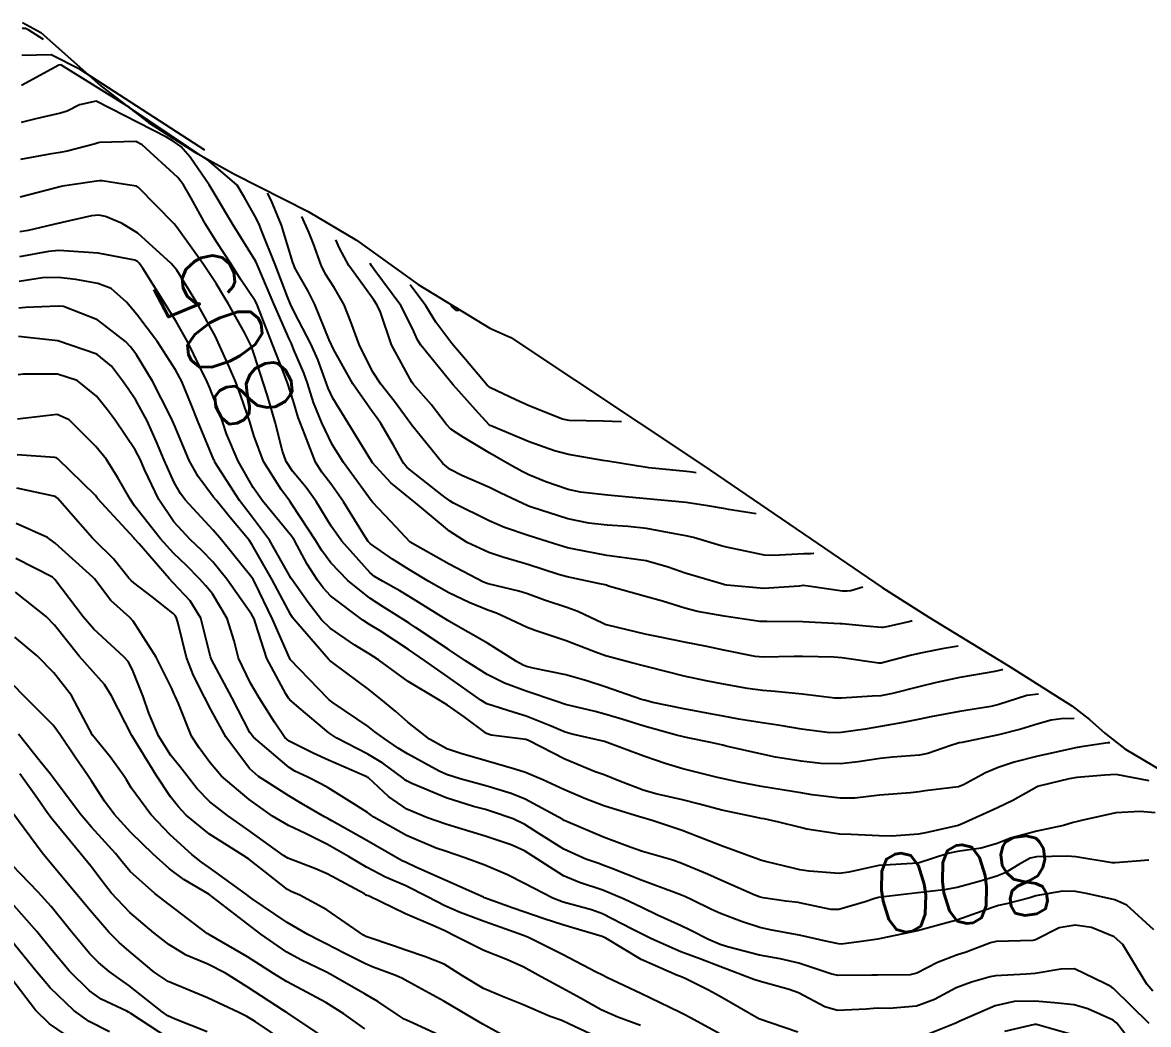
# Model space of a CAD drawing. Header units: metres. Extents: x 307586 to 320046, y 7427249 to 7434250.
# Drawn here: x 318704.2 to 318761.4, y 7430256.9 to 7430307.7 of the extents above; entities that cross this region are included whole.
import ezdxf
from ezdxf.enums import TextEntityAlignment as Align

# ---------------------------------------------------------------- set-up
doc = ezdxf.new("R2010")
doc.units = ezdxf.units.M
doc.header["$MEASUREMENT"] = 0
for name, color, linetype in [('Area', 45, 'Continuous'), ('Cotas', 45, 'Continuous'), ('Curvas de Nivel 1m', 11, 'Continuous'), ('Curvas de Nivel 5m', 15, 'Continuous')]:
    doc.layers.add(name, color=color, linetype=linetype)
doc.styles.add('Style-STANDARD', font='STANDARD.shx')

msp = doc.modelspace()

# ---------------------------------------------------------------- linework, layer by layer
at = {"layer": 'Area'}
msp.add_polyline3d([(318704.206, 7430307.742, 835.392), (318705.149, 7430307.236, 833.985), (318708.169, 7430304.538, 811.616), (318708.278, 7430304.459, 811.735), (318710.606, 7430302.661, 813.994), (318712.964, 7430301.159, 805.042), (318714.98, 7430300.039, 825.741), (318718.723, 7430298.144, 821.682), (318721.167, 7430296.682, 809.254), (318724.312, 7430294.444, 810.764), (318727.947, 7430292.213, 811.951), (318729.02, 7430291.751, 813.692), (318738.766, 7430285.266, 828.414), (318747.863, 7430279.049, 825.223), (318750.244, 7430277.548, 833.473), (318754.37, 7430275.029, 818.734), (318757.497, 7430273.049, 810.305), (318758.394, 7430272.344, 802.576), (318759.169, 7430271.658, 810.875), (318760.197, 7430270.859, 813.654), (318766.673, 7430267.017, 819.653)], dxfattribs=at)
at = {"layer": 'Curvas de Nivel 1m', "flags": 128}
for points, elevation in [([(318713.473, 7430301.26), (318707.135, 7430305.352), (318705.662, 7430306.107), (318704.18, 7430306.068)], 809), ([(318749.393, 7430277.36), (318749.295, 7430277.332), (318748.176, 7430277.075), (318747.9, 7430277.022), (318747.842, 7430277.016), (318747.031, 7430277.088), (318745.844, 7430277.204), (318745.733, 7430277.212), (318743.845, 7430277.307), (318742.02, 7430277.322), (318741.845, 7430277.321), (318741.663, 7430277.334), (318739.847, 7430277.59), (318738.498, 7430277.839), (318737.851, 7430278.007), (318736.71, 7430278.355), (318735.857, 7430278.599), (318733.973, 7430279.128), (318733.862, 7430279.165), (318733.804, 7430279.182), (318733.53, 7430279.245), (318731.868, 7430279.592), (318731.431, 7430279.713), (318729.877, 7430280.22), (318728.599, 7430280.592), (318727.886, 7430280.829), (318726.79, 7430281.331), (318725.899, 7430281.911), (318724.169, 7430283.357), (318723.915, 7430283.561), (318722.91, 7430284.363), (318721.987, 7430285.389), (318721.934, 7430285.473), (318720.753, 7430287.402), (318719.976, 7430288.674), (318719.741, 7430289.174), (318719.656, 7430289.415), (318719.205, 7430290.632), (318718.85, 7430291.427), (318718.027, 7430293.019), (318717.823, 7430293.442), (318717.674, 7430293.806), (318717.038, 7430295.45), (318716.355, 7430297.181), (318716.242, 7430297.458), (318716.086, 7430297.801), (318715.487, 7430298.859), (318715.109, 7430299.475), (318713.669, 7430300.714), (318709.644, 7430303.419), (318706.155, 7430305.599), (318706.065, 7430305.582), (318704.162, 7430304.542)], 808), ([(318751.733, 7430276.07), (318750.921, 7430275.944), (318749.823, 7430275.719), (318749.284, 7430275.595), (318747.815, 7430275.211), (318747.691, 7430275.205), (318745.819, 7430275.478), (318745.412, 7430275.511), (318743.819, 7430275.557), (318743.393, 7430275.552), (318741.818, 7430275.514), (318741.424, 7430275.548), (318739.823, 7430275.874), (318738.96, 7430276.049), (318737.829, 7430276.271), (318736.504, 7430276.542), (318735.835, 7430276.691), (318733.945, 7430277.136), (318733.842, 7430277.163), (318733.665, 7430277.243), (318732.415, 7430277.828), (318731.851, 7430278.032), (318730.729, 7430278.406), (318729.857, 7430278.728), (318729.425, 7430278.863), (318727.862, 7430279.238), (318727.627, 7430279.322), (318725.876, 7430280.244), (318723.893, 7430281.36), (318722.926, 7430282.402), (318721.993, 7430283.389), (318721.952, 7430283.428), (318721.914, 7430283.471), (318720.511, 7430285.404), (318719.947, 7430286.317), (318719.408, 7430287.418), (318718.999, 7430288.451), (318718.688, 7430289.429), (318718.503, 7430289.947), (318718, 7430291.127), (318717.869, 7430291.441), (318717.761, 7430291.688), (318716.983, 7430293.45), (318716.173, 7430295.337), (318716.125, 7430295.459), (318716.055, 7430295.602), (318714.898, 7430297.478), (318714.591, 7430297.985), (318714.096, 7430298.831), (318713.685, 7430299.494), (318712.72, 7430300.901), (318712.256, 7430301.442), (318711.861, 7430301.711), (318711.534, 7430301.913), (318707.962, 7430303.755), (318707.115, 7430303.57), (318706.476, 7430303.248), (318706.146, 7430303.136), (318704.884, 7430302.856), (318704.139, 7430302.666)], 807), ([(318753.993, 7430274.88), (318753.94, 7430274.87), (318753.811, 7430274.836), (318753.597, 7430274.789), (318751.807, 7430274.477), (318750.623, 7430274.224), (318749.803, 7430274.028), (318748.389, 7430273.662), (318747.798, 7430273.558), (318747.353, 7430273.529), (318745.796, 7430273.428), (318745.465, 7430273.435), (318743.798, 7430273.644), (318742.436, 7430273.777), (318741.8, 7430273.827), (318741.029, 7430273.929), (318739.803, 7430274.15), (318738.929, 7430274.308), (318737.806, 7430274.551), (318736.025, 7430275.004), (318735.811, 7430275.064), (318735.151, 7430275.227), (318733.818, 7430275.584), (318733.305, 7430275.763), (318731.829, 7430276.343), (318730.246, 7430276.876), (318729.839, 7430277.024), (318729.264, 7430277.299), (318728.281, 7430277.747), (318727.849, 7430277.908), (318726.896, 7430278.286), (318725.857, 7430278.779), (318724.853, 7430279.35), (318723.872, 7430279.954), (318723.004, 7430280.497), (318721.882, 7430281.265), (318721.761, 7430281.391), (318721.526, 7430281.756), (318720.507, 7430283.404), (318719.921, 7430284.25), (318719.416, 7430284.906), (318719.095, 7430285.423), (318718.559, 7430286.826), (318718.313, 7430287.435), (318718.219, 7430287.69), (318717.974, 7430288.503), (318717.677, 7430289.443), (318717.492, 7430289.94), (318716.886, 7430291.451), (318716.169, 7430293.32), (318716.11, 7430293.459), (318716.034, 7430293.606), (318715.288, 7430294.715), (318714.804, 7430295.479), (318714.07, 7430296.611), (318713.509, 7430297.496), (318712.782, 7430298.817), (318712.393, 7430299.507), (318712.107, 7430299.878), (318710.297, 7430301.528), (318709.963, 7430301.694), (318708.124, 7430301.643), (318708.055, 7430301.629), (318707.848, 7430301.563), (318706.48, 7430301.216), (318706.119, 7430301.142), (318705.584, 7430301.054), (318704.115, 7430300.782)], 806), ([(318746.893, 7430279.07), (318746.28, 7430278.885), (318746.099, 7430278.859), (318745.861, 7430278.871), (318744.103, 7430279.118), (318743.863, 7430279.15), (318743.835, 7430279.148), (318743.654, 7430279.123), (318741.861, 7430279.007), (318739.982, 7430279.169), (318739.863, 7430279.191), (318739.836, 7430279.198), (318737.872, 7430279.776), (318737.004, 7430280.081), (318735.881, 7430280.409), (318734.525, 7430280.592), (318733.885, 7430280.684), (318732.143, 7430281.013), (318731.89, 7430281.073), (318731.221, 7430281.277), (318729.897, 7430281.694), (318728.69, 7430282.097), (318727.904, 7430282.435), (318726.108, 7430283.338), (318725.914, 7430283.456), (318725.523, 7430283.737), (318723.929, 7430284.988), (318723.729, 7430285.161), (318723.562, 7430285.366), (318723.047, 7430286.273), (318722.417, 7430287.383), (318722.231, 7430287.653), (318721.969, 7430287.987), (318720.993, 7430289.4), (318720, 7430291.152), (318719.924, 7430291.333), (318719.887, 7430291.412), (318719.786, 7430291.633), (318719.056, 7430293.425), (318718.713, 7430294.103), (318718.051, 7430295.29), (318717.988, 7430295.441), (318717.948, 7430295.548), (318717.358, 7430297.447), (318716.834, 7430298.714), (318716.663, 7430299.08)], 809), ([(318757.613, 7430272.4), (318756.955, 7430272.381), (318756.446, 7430272.314), (318755.784, 7430272.128), (318754.915, 7430271.855), (318753.779, 7430271.576), (318751.936, 7430271.189), (318751.774, 7430271.158), (318751.67, 7430271.135), (318751.36, 7430271.034), (318750.189, 7430270.623), (318749.765, 7430270.545), (318748.4, 7430270.434), (318747.762, 7430270.373), (318746.653, 7430270.198), (318745.758, 7430270.096), (318744.755, 7430270.113), (318743.76, 7430270.226), (318742.458, 7430270.444), (318741.764, 7430270.584), (318739.941, 7430270.998), (318739.771, 7430271.038), (318739.162, 7430271.179), (318738.005, 7430271.426), (318737.776, 7430271.471), (318737.429, 7430271.551), (318735.781, 7430272.016), (318734.644, 7430272.372), (318733.787, 7430272.627), (318733.29, 7430272.75), (318731.791, 7430273.11), (318731.293, 7430273.275), (318729.798, 7430273.794), (318728.689, 7430274.194), (318727.806, 7430274.643), (318726.715, 7430275.331), (318725.822, 7430275.913), (318724.177, 7430277.018), (318723.841, 7430277.249), (318723.669, 7430277.363), (318722.536, 7430278.066), (318721.854, 7430278.51), (318720.738, 7430279.401), (318719.872, 7430280.302), (318719.405, 7430280.944), (318719.106, 7430281.422), (318717.91, 7430283.258), (318717.781, 7430283.441), (318717.343, 7430284.021), (318716.446, 7430285.455), (318715.953, 7430286.774), (318715.76, 7430287.462), (318715.297, 7430288.788), (318715.039, 7430289.474), (318714.733, 7430290.221), (318714.156, 7430291.488), (318714.007, 7430291.792), (318713.068, 7430293.5), (318712.049, 7430295.162), (318711.766, 7430295.513), (318710.076, 7430297.037), (318709.274, 7430297.542), (318708.431, 7430297.9), (318708.087, 7430297.964), (318707.725, 7430297.925), (318706.231, 7430297.579), (318706.11, 7430297.552), (318706.082, 7430297.548), (318704.507, 7430297.173), (318704.075, 7430297.114)], 804), ([(318741.463, 7430282.79), (318740.281, 7430282.98), (318740.073, 7430283.007), (318739.912, 7430283.039), (318739.804, 7430283.064), (318739.119, 7430283.182), (318737.915, 7430283.367), (318737.728, 7430283.389), (318735.916, 7430283.562), (318735.547, 7430283.594), (318733.918, 7430283.735), (318732.555, 7430283.896), (318731.921, 7430284.034), (318730.781, 7430284.425), (318729.928, 7430284.78), (318729.585, 7430284.951), (318728.952, 7430285.305), (318727.941, 7430285.88), (318726.596, 7430286.69), (318725.959, 7430287.1), (318725.728, 7430287.342), (318724.961, 7430288.338), (318724.07, 7430289.369), (318723.985, 7430289.483), (318722.96, 7430291.38), (318722.389, 7430293.027), (318722.231, 7430293.388), (318722.036, 7430293.678), (318720.785, 7430295.403), (318720.312, 7430296.289), (318720.123, 7430296.71)], 811), ([(318759.433, 7430271.17), (318759.326, 7430271.16), (318757.971, 7430270.957), (318757.799, 7430270.933), (318757.772, 7430270.927), (318756.17, 7430270.572), (318755.765, 7430270.481), (318754.566, 7430270.187), (318753.757, 7430269.92), (318753.116, 7430269.646), (318752.004, 7430269.026), (318751.742, 7430268.935), (318750.053, 7430268.734), (318749.739, 7430268.681), (318749.306, 7430268.624), (318747.737, 7430268.509), (318746.48, 7430268.348), (318745.736, 7430268.36), (318744.32, 7430268.531), (318743.738, 7430268.626), (318743.311, 7430268.698), (318741.741, 7430268.941), (318740.595, 7430269.161), (318739.746, 7430269.355), (318739.512, 7430269.408), (318737.753, 7430269.851), (318736.843, 7430270.123), (318735.762, 7430270.488), (318733.773, 7430271.24), (318732.123, 7430271.611), (318731.777, 7430271.708), (318731.055, 7430272.003), (318729.785, 7430272.515), (318729.187, 7430272.699), (318727.791, 7430273.15), (318727.494, 7430273.323), (318725.805, 7430274.523), (318724.633, 7430275.352), (318723.821, 7430275.91), (318722.37, 7430276.847), (318721.84, 7430277.171), (318721.497, 7430277.393), (318719.855, 7430278.632), (318719.482, 7430279.039), (318719.2, 7430279.42), (318718.675, 7430280.232), (318718.019, 7430281.438), (318717.886, 7430281.643), (318716.403, 7430283.455), (318715.92, 7430284.124), (318715.166, 7430285.468), (318714.576, 7430286.851), (318714.373, 7430287.476), (318714.269, 7430287.78), (318713.973, 7430288.529), (318713.713, 7430289.225), (318713.596, 7430289.494), (318713.205, 7430290.284), (318712.604, 7430291.504), (318712.019, 7430292.568), (318711.432, 7430293.516), (318710.344, 7430295.233), (318710.14, 7430295.529), (318710.054, 7430295.607), (318709.917, 7430295.67), (318708.06, 7430296.022), (318707.558, 7430296.068), (318706.062, 7430296.16), (318705.531, 7430296.118), (318704.056, 7430295.84)], 803), ([(318738.423, 7430284.87), (318738.223, 7430284.902), (318737.93, 7430284.939), (318736.019, 7430285.132), (318735.932, 7430285.142), (318735.389, 7430285.225), (318733.936, 7430285.461), (318733.683, 7430285.498), (318731.941, 7430285.805), (318731.226, 7430285.995), (318729.95, 7430286.447), (318728.039, 7430287.242), (318727.962, 7430287.278), (318727.91, 7430287.321), (318727.225, 7430288.073), (318726.089, 7430289.339), (318725.985, 7430289.46), (318724.435, 7430291.364), (318724.272, 7430291.623), (318724.021, 7430292.201), (318723.419, 7430293.376), (318722.051, 7430295.221), (318721.928, 7430295.391), (318721.88, 7430295.479), (318721.863, 7430295.52)], 812), ([(318761.423, 7430269.238), (318759.752, 7430269.556), (318759.169, 7430269.522), (318757.75, 7430269.4), (318757.372, 7430269.341), (318755.899, 7430268.978), (318755.778, 7430268.944), (318755.742, 7430268.924), (318754.496, 7430268.231), (318753.731, 7430267.858), (318751.891, 7430267.027), (318751.766, 7430266.986), (318751.722, 7430266.973), (318750.154, 7430266.608), (318749.715, 7430266.524), (318748.358, 7430266.426), (318747.713, 7430266.445), (318746.299, 7430266.509), (318745.714, 7430266.533), (318744.045, 7430266.789), (318743.719, 7430266.865), (318742.613, 7430267.137), (318741.875, 7430267.299), (318741.725, 7430267.327), (318741.512, 7430267.365), (318739.729, 7430267.747), (318738.596, 7430268.052), (318737.734, 7430268.267), (318736.369, 7430268.582), (318735.738, 7430268.768), (318734.501, 7430269.232), (318733.747, 7430269.533), (318733.3, 7430269.696), (318731.759, 7430270.329), (318729.915, 7430271.289), (318729.773, 7430271.337), (318728.01, 7430271.552), (318727.776, 7430271.646), (318726.638, 7430272.478), (318725.79, 7430273.07), (318725.348, 7430273.344), (318723.802, 7430274.28), (318723.17, 7430274.733), (318722.294, 7430275.383), (318721.817, 7430275.69), (318721.09, 7430276.131), (318719.836, 7430276.981), (318719.389, 7430277.417), (318718.716, 7430278.291), (318717.9, 7430279.439), (318717.887, 7430279.463), (318717.864, 7430279.503), (318716.763, 7430281.451), (318715.9, 7430282.599), (318715.236, 7430283.467), (318713.987, 7430285.425), (318713.959, 7430285.48), (318713.934, 7430285.53), (318713.11, 7430287.493), (318712.788, 7430288.319), (318712.3, 7430289.507), (318711.989, 7430290.103), (318711.067, 7430291.519), (318710.024, 7430292.912), (318709.491, 7430293.538), (318708.718, 7430294.228), (318708.042, 7430294.483), (318706.927, 7430294.688), (318706.045, 7430294.802), (318705.228, 7430294.776), (318704.043, 7430294.588)], 802), ([(318734.623, 7430287.46), (318733.708, 7430287.502), (318731.966, 7430287.536), (318731.635, 7430287.605), (318729.973, 7430288.266), (318729.258, 7430288.583), (318727.982, 7430289.185), (318727.815, 7430289.322), (318726.706, 7430290.629), (318726.104, 7430291.339), (318726.014, 7430291.443), (318725.205, 7430292.533), (318724.691, 7430293.36), (318723.903, 7430294.43)], 813), ([(318761.73, 7430267.61), (318760.97, 7430267.678), (318759.73, 7430267.612), (318757.995, 7430267.225), (318757.725, 7430267.154), (318757.574, 7430267.112), (318757.081, 7430266.966), (318755.963, 7430266.734), (318755.719, 7430266.687), (318754.385, 7430266.322), (318753.709, 7430266.055), (318752.903, 7430265.814), (318751.702, 7430265.641), (318751.199, 7430265.537), (318749.693, 7430265.05), (318747.692, 7430264.943), (318746.179, 7430264.604), (318745.687, 7430264.525), (318744.159, 7430264.644), (318743.689, 7430264.724), (318743.356, 7430264.792), (318741.947, 7430265.146), (318741.694, 7430265.212), (318741.6, 7430265.246), (318739.704, 7430265.935), (318738.494, 7430266.405), (318737.716, 7430266.706), (318736.182, 7430267.215), (318735.724, 7430267.354), (318735.537, 7430267.41), (318733.73, 7430267.96), (318732.801, 7430268.322), (318731.738, 7430268.776), (318730.629, 7430269.281), (318729.748, 7430269.662), (318729.217, 7430269.832), (318727.757, 7430270.249), (318726.48, 7430270.615), (318725.766, 7430270.865), (318724.882, 7430271.349), (318723.781, 7430272.209), (318723.164, 7430272.749), (318722.406, 7430273.381), (318722.066, 7430273.656), (318721.798, 7430273.866), (318720.029, 7430275.19), (318719.812, 7430275.353), (318719.782, 7430275.38), (318719.755, 7430275.411), (318719.32, 7430275.918), (318718, 7430277.438), (318717.929, 7430277.524), (318717.845, 7430277.665), (318716.887, 7430279.45), (318715.881, 7430281.219), (318715.716, 7430281.462), (318714.748, 7430282.624), (318714.047, 7430283.479), (318713.915, 7430283.64), (318713.128, 7430284.695), (318712.681, 7430285.499), (318711.958, 7430287.213), (318711.827, 7430287.511), (318711.708, 7430287.77), (318710.816, 7430289.522), (318709.996, 7430290.86), (318709.715, 7430291.249), (318709.451, 7430291.538), (318708.019, 7430292.642), (318706.289, 7430293.317), (318706.029, 7430293.337), (318704.36, 7430293.273), (318704.027, 7430293.235)], 801), ([(318726.373, 7430293.11), (318726.256, 7430293.112), (318726.033, 7430293.302), (318726.017, 7430293.325), (318726.006, 7430293.34), (318725.993, 7430293.36)], 814), ([(318761.661, 7430261.67), (318760.29, 7430262.924), (318759.676, 7430263.198), (318758.245, 7430263.518), (318757.679, 7430263.607), (318757.021, 7430263.625), (318755.677, 7430263.389), (318755.36, 7430263.3), (318754.186, 7430262.995), (318753.769, 7430262.902), (318753.672, 7430262.879), (318753.477, 7430262.809), (318751.664, 7430262.161), (318750.78, 7430261.921), (318749.659, 7430261.619), (318747.797, 7430261.221), (318747.654, 7430261.197), (318746.943, 7430261.087), (318745.801, 7430260.948), (318745.651, 7430260.955), (318744.924, 7430261.107), (318743.886, 7430261.349), (318743.656, 7430261.398), (318742.188, 7430261.672), (318741.659, 7430261.793), (318740.728, 7430262.093), (318739.666, 7430262.497), (318739.198, 7430262.707), (318738.208, 7430263.192), (318737.843, 7430263.366), (318737.675, 7430263.437), (318737.32, 7430263.561), (318735.683, 7430264.179), (318734.147, 7430264.777), (318733.69, 7430264.956), (318733.478, 7430265.031), (318732.817, 7430265.253), (318731.7, 7430265.757), (318730.433, 7430266.562), (318729.719, 7430267.017), (318729.122, 7430267.299), (318728.079, 7430267.667), (318727.727, 7430267.775), (318727.118, 7430267.937), (318725.733, 7430268.377), (318723.99, 7430269.108), (318723.742, 7430269.22), (318723.657, 7430269.276), (318723.55, 7430269.363), (318722.507, 7430270.132), (318721.755, 7430270.583), (318720.17, 7430271.406), (318719.767, 7430271.673), (318718.362, 7430272.854), (318717.792, 7430273.352), (318717.721, 7430273.441), (318717.587, 7430273.65), (318716.624, 7430275.452), (318716.051, 7430277.246), (318715.975, 7430277.459), (318715.845, 7430277.693), (318714.584, 7430279.473), (318713.872, 7430280.362), (318713.322, 7430280.933), (318712.726, 7430281.497), (318711.896, 7430282.394), (318711.136, 7430283.518), (318710.405, 7430285.048), (318710.205, 7430285.527), (318709.941, 7430286.042), (318708.92, 7430287.546), (318708.514, 7430288.097), (318707.975, 7430288.775), (318706.991, 7430289.57), (318705.986, 7430289.879), (318704.266, 7430289.886), (318703.985, 7430289.86)], 799), ([(318761.619, 7430258.554), (318761.31, 7430258.913), (318760.787, 7430259.767), (318760.084, 7430260.926), (318759.657, 7430261.319), (318758.504, 7430261.79), (318757.662, 7430261.905), (318756.861, 7430261.768), (318755.655, 7430261.164), (318755.514, 7430261.122), (318753.654, 7430261.069), (318753.363, 7430261.004), (318752.132, 7430260.536), (318751.643, 7430260.383), (318750.67, 7430260.007), (318749.629, 7430259.474), (318749.294, 7430259.389), (318747.627, 7430259.368), (318747.348, 7430259.362), (318745.627, 7430259.355), (318745.309, 7430259.422), (318743.636, 7430259.974), (318742.695, 7430260.191), (318741.642, 7430260.39), (318740.009, 7430260.805), (318739.649, 7430260.925), (318739.055, 7430261.179), (318738.118, 7430261.654), (318737.66, 7430261.876), (318736.459, 7430262.419), (318735.669, 7430262.802), (318734.775, 7430263.229), (318733.677, 7430263.683), (318732.493, 7430264.07), (318731.684, 7430264.415), (318730.32, 7430265.284), (318729.699, 7430265.677), (318729.024, 7430265.979), (318727.709, 7430266.422), (318726.148, 7430266.904), (318725.718, 7430267.038), (318724.772, 7430267.35), (318723.727, 7430267.796), (318722.796, 7430268.437), (318721.781, 7430269.389), (318721.757, 7430269.404), (318721.703, 7430269.43), (318719.752, 7430270.283), (318718.97, 7430270.637), (318717.761, 7430271.242), (318717.531, 7430271.442), (318717.002, 7430272.22), (318716.239, 7430273.456), (318715.8, 7430274.187), (318715.189, 7430275.466), (318714.956, 7430276.339), (318714.602, 7430277.472), (318713.855, 7430278.724), (318713.519, 7430279.144), (318713.205, 7430279.49), (318712.534, 7430280.164), (318711.876, 7430280.798), (318711.229, 7430281.517), (318709.908, 7430283.198), (318709.683, 7430283.533), (318709.041, 7430284.661), (318708.474, 7430285.552), (318707.943, 7430286.205), (318706.578, 7430287.574), (318705.966, 7430287.844), (318703.963, 7430287.6)], 798), ([(318761.43, 7430256.912), (318759.62, 7430258.682), (318759.473, 7430258.784), (318759.181, 7430258.937), (318757.634, 7430259.693), (318756.937, 7430259.664), (318755.63, 7430259.446), (318755.188, 7430259.426), (318753.628, 7430259.327), (318753.354, 7430259.277), (318752.398, 7430259.018), (318751.62, 7430258.723), (318750.525, 7430258.13), (318749.61, 7430257.789), (318748.218, 7430257.679), (318747.609, 7430257.683), (318747.049, 7430257.645), (318745.608, 7430257.576), (318744.951, 7430257.765), (318743.616, 7430258.469), (318743.138, 7430258.647), (318741.622, 7430259.055), (318741.346, 7430259.153), (318739.633, 7430259.811), (318738.652, 7430260.171), (318737.643, 7430260.556), (318736.153, 7430261.215), (318735.655, 7430261.461), (318735.176, 7430261.707), (318733.665, 7430262.477), (318733.104, 7430262.685), (318731.671, 7430263.082), (318731.145, 7430263.275), (318729.68, 7430264.04), (318728.845, 7430264.463), (318727.689, 7430264.952), (318726.668, 7430265.33), (318725.698, 7430265.656), (318725.228, 7430265.816), (318723.709, 7430266.462), (318722.059, 7430267.385), (318721.866, 7430267.529), (318721.725, 7430267.63), (318721.092, 7430268.033), (318719.738, 7430268.873), (318719.393, 7430269.069), (318718.696, 7430269.426), (318718.042, 7430269.731), (318717.748, 7430269.917), (318715.943, 7430271.458), (318715.766, 7430271.686), (318714.842, 7430273.47), (318713.812, 7430275.402), (318713.786, 7430275.454), (318713.775, 7430275.481), (318713.764, 7430275.53), (318713.27, 7430277.489), (318712.729, 7430278.374), (318711.861, 7430279.297), (318711.657, 7430279.512), (318710.134, 7430281.273), (318709.909, 7430281.53), (318709.883, 7430281.563), (318708.042, 7430283.558), (318707.986, 7430283.631), (318707.915, 7430283.723), (318706.015, 7430285.579), (318705.934, 7430285.635), (318705.862, 7430285.652), (318703.936, 7430285.792)], 797), ([(318743.593, 7430256.465), (318741.603, 7430257.15), (318739.614, 7430258.298), (318739.052, 7430258.613), (318737.865, 7430259.196), (318737.624, 7430259.295), (318737.477, 7430259.35), (318735.637, 7430260.168), (318733.835, 7430261.238), (318733.654, 7430261.325), (318732.167, 7430261.771), (318731.659, 7430261.92), (318730.71, 7430262.232), (318729.666, 7430262.58), (318729.136, 7430262.766), (318727.673, 7430263.297), (318727.619, 7430263.321), (318725.681, 7430264.192), (318724.192, 7430264.851), (318723.69, 7430265.08), (318723.501, 7430265.173), (318723.141, 7430265.368), (318721.705, 7430266.206), (318719.919, 7430267.209), (318719.721, 7430267.314), (318719.55, 7430267.413), (318718.382, 7430268.083), (318717.733, 7430268.467), (318716.197, 7430269.455), (318715.747, 7430269.863), (318714.545, 7430271.472), (318713.784, 7430272.858), (318713.464, 7430273.485), (318712.893, 7430274.583), (318712.548, 7430275.499), (318712.124, 7430277.221), (318712.038, 7430277.507), (318711.966, 7430277.63), (318711.845, 7430277.743), (318710.792, 7430278.583), (318709.86, 7430279.284), (318709.731, 7430279.401), (318709.619, 7430279.534), (318708.828, 7430280.501), (318707.882, 7430281.444), (318707.767, 7430281.561), (318706.789, 7430282.682), (318706.008, 7430283.579), (318705.914, 7430283.655), (318705.8, 7430283.696), (318703.918, 7430284.101)], 796), ([(318735.597, 7430256.816), (318734.445, 7430257.232), (318733.607, 7430257.608), (318732.554, 7430258.197), (318731.617, 7430258.702), (318730.557, 7430259.281), (318729.63, 7430259.791), (318728.765, 7430260.174), (318727.642, 7430260.618), (318726.224, 7430261.334), (318725.656, 7430261.615), (318725.171, 7430261.832), (318723.66, 7430262.478), (318721.778, 7430263.388), (318721.702, 7430263.418), (318721.673, 7430263.435), (318721.575, 7430263.49), (318719.684, 7430264.517), (318719.058, 7430264.791), (318717.692, 7430265.309), (318717.47, 7430265.442), (318715.712, 7430266.71), (318714.62, 7430267.471), (318713.73, 7430268.172), (318713.078, 7430268.832), (318712.562, 7430269.498), (318712.208, 7430269.964), (318711.753, 7430270.518), (318711.114, 7430271.516), (318710.631, 7430272.671), (318710.345, 7430273.524), (318709.806, 7430274.875), (318709.574, 7430275.297), (318709.359, 7430275.537), (318707.834, 7430276.945), (318707.292, 7430277.566), (318705.862, 7430279.456), (318705.729, 7430279.581), (318703.872, 7430280.528)], 794), ([(318733.586, 7430256.14), (318731.964, 7430256.898), (318731.6, 7430257.058), (318731.006, 7430257.276), (318729.609, 7430257.869), (318728.595, 7430258.287), (318727.617, 7430258.693), (318726.565, 7430259.331), (318725.632, 7430259.92), (318724.676, 7430260.306), (318723.636, 7430260.65), (318723.102, 7430260.833), (318721.642, 7430261.331), (318721.528, 7430261.391), (318719.662, 7430262.692), (318718.305, 7430263.431), (318717.853, 7430263.615), (318717.676, 7430263.716), (318716.475, 7430264.662), (318715.691, 7430265.271), (318715.401, 7430265.463), (318713.709, 7430266.535), (318712.525, 7430267.498), (318712.133, 7430267.91), (318711.732, 7430268.424), (318710.997, 7430269.517), (318709.763, 7430271.53), (318708.734, 7430273.546), (318708.372, 7430274.125), (318707.805, 7430274.773), (318707.092, 7430275.567), (318705.836, 7430277.133), (318705.412, 7430277.584), (318703.855, 7430278.808)], 793), ([(318728.542, 7430256.352), (318727.596, 7430256.873), (318726.818, 7430257.328), (318725.61, 7430258.048), (318724.112, 7430258.861), (318723.621, 7430259.129), (318723.471, 7430259.212), (318723.115, 7430259.368), (318722.02, 7430259.777), (318721.628, 7430259.94), (318720.545, 7430260.489), (318719.638, 7430260.962), (318719.335, 7430261.11), (318718.696, 7430261.424), (318717.652, 7430262.035), (318715.878, 7430263.25), (318715.672, 7430263.402), (318715.593, 7430263.461), (318713.686, 7430264.833), (318713.305, 7430265.102), (318712.81, 7430265.493), (318711.708, 7430266.497), (318710.732, 7430267.52), (318709.736, 7430268.887), (318709.487, 7430269.28), (318709.322, 7430269.536), (318708.659, 7430270.453), (318707.763, 7430271.56), (318706.703, 7430273.571), (318705.804, 7430274.717), (318704.958, 7430275.589), (318703.827, 7430276.538)], 792), ([(318725.586, 7430256.215), (318724.013, 7430256.939), (318723.599, 7430257.128), (318723.235, 7430257.366), (318722.26, 7430258.031), (318721.613, 7430258.405), (318719.879, 7430259.407), (318719.624, 7430259.544), (318718.341, 7430260.14), (318717.634, 7430260.533), (318716.314, 7430261.453), (318715.65, 7430261.956), (318713.673, 7430263.48), (318712.402, 7430264.221), (318711.685, 7430264.763), (318710.848, 7430265.518), (318709.709, 7430266.612), (318708.865, 7430267.543), (318708.385, 7430268.206), (318707.739, 7430269.2), (318707.501, 7430269.562), (318706.926, 7430270.393), (318706.134, 7430271.576), (318705.77, 7430272.059), (318704.226, 7430273.596), (318703.797, 7430274.053)], 791), ([(318719.584, 7430256.166), (318717.686, 7430257.439), (318717.635, 7430257.471), (318717.603, 7430257.487), (318717.475, 7430257.57), (318715.616, 7430258.778), (318714.529, 7430259.471), (318713.627, 7430259.929), (318712.521, 7430260.386), (318711.637, 7430260.925), (318710.885, 7430261.518), (318709.658, 7430262.547), (318708.715, 7430263.544), (318708.264, 7430264.136), (318707.686, 7430264.903), (318707.148, 7430265.565), (318705.719, 7430267.296), (318705.504, 7430267.582), (318704.973, 7430268.345), (318704.077, 7430269.597)], 789), ([(318717.581, 7430255.973), (318716.035, 7430257.016), (318715.6, 7430257.266), (318715.2, 7430257.464), (318713.61, 7430258.219), (318712.714, 7430258.594), (318711.618, 7430259.052), (318710.901, 7430259.517), (318709.633, 7430260.58), (318709.125, 7430261.025), (318708.604, 7430261.546), (318707.659, 7430262.633), (318706.893, 7430263.568), (318705.687, 7430265.002), (318705.205, 7430265.585), (318703.723, 7430267.6)], 788), ([(318713.588, 7430256.488), (318711.964, 7430257.137), (318711.6, 7430257.306), (318711.303, 7430257.513), (318709.616, 7430258.843), (318709.213, 7430259.13), (318708.617, 7430259.545), (318708.077, 7430260.003), (318707.632, 7430260.458), (318706.708, 7430261.569), (318705.662, 7430262.851), (318705.014, 7430263.587), (318703.686, 7430264.949)], 787), ([(318711.583, 7430256.21), (318709.717, 7430257.413), (318709.602, 7430257.483), (318709.504, 7430257.531), (318708.213, 7430258.155), (318707.613, 7430258.577), (318706.606, 7430259.57), (318705.634, 7430260.726), (318704.943, 7430261.587), (318703.664, 7430263.015)], 786), ([(318707.54, 7430255.56), (318705.593, 7430256.892), (318704.872, 7430257.587), (318703.619, 7430259.227)], 784), ([(318760.476, 7430256.035), (318759.792, 7430256.928), (318759.604, 7430257.083), (318758.319, 7430257.658), (318757.612, 7430257.855), (318756.623, 7430257.96), (318755.614, 7430258.043), (318754.568, 7430258.036), (318753.611, 7430257.804), (318751.819, 7430257.027), (318751.672, 7430256.959), (318751.601, 7430256.926), (318750.253, 7430256.383)], 796)]:
    msp.add_lwpolyline(points, dxfattribs=dict(at, elevation=elevation))
at = {"layer": 'Curvas de Nivel 5m', "flags": 128}
for points, elevation in [([(318705.273, 7430306.88), (318704.529, 7430307.359), (318704.369, 7430307.439), (318704.2, 7430307.443)], 810), ([(318755.803, 7430273.64), (318755.219, 7430273.566), (318753.794, 7430273.112), (318753.381, 7430273.006), (318751.79, 7430272.757), (318750.347, 7430272.484), (318749.786, 7430272.368), (318748.927, 7430272.205), (318747.782, 7430271.994), (318747.008, 7430271.861), (318745.779, 7430271.687), (318745.205, 7430271.68), (318743.78, 7430271.856), (318742.685, 7430272.04), (318741.783, 7430272.18), (318740.582, 7430272.365), (318739.786, 7430272.524), (318739.236, 7430272.627), (318737.79, 7430272.89), (318736.22, 7430273.216), (318735.794, 7430273.324), (318735.647, 7430273.369), (318733.801, 7430274.015), (318732.868, 7430274.319), (318731.806, 7430274.614), (318730.142, 7430274.954), (318729.81, 7430275.04), (318729.631, 7430275.113), (318729.296, 7430275.298), (318727.827, 7430276.228), (318725.869, 7430277.34), (318725.843, 7430277.354), (318725.813, 7430277.37), (318723.855, 7430278.599), (318723.374, 7430278.884), (318722.491, 7430279.381), (318722.092, 7430279.612), (318721.867, 7430279.801), (318720.429, 7430281.405), (318719.894, 7430282.164), (318719.122, 7430283.422), (318718.613, 7430284.123), (318717.928, 7430284.954), (318717.605, 7430285.443), (318717.419, 7430285.967), (318717.048, 7430287.449), (318716.65, 7430288.779), (318716.428, 7430289.456), (318715.997, 7430290.836), (318715.834, 7430291.295), (318715.762, 7430291.464), (318715.485, 7430291.993), (318714.659, 7430293.481), (318714.422, 7430293.869), (318714.043, 7430294.484), (318713.378, 7430295.497), (318712.08, 7430297.306), (318711.909, 7430297.512), (318710.101, 7430299.37), (318709.996, 7430299.426), (318709.328, 7430299.542), (318708.256, 7430299.709), (318708.104, 7430299.707), (318707.979, 7430299.686), (318707.169, 7430299.569), (318706.242, 7430299.438), (318706.101, 7430299.406), (318705.847, 7430299.33), (318704.096, 7430298.877)], 805), ([(318744.393, 7430280.78), (318744.243, 7430280.761), (318743.888, 7430280.761), (318742.357, 7430280.671), (318741.886, 7430280.691), (318739.966, 7430281.095), (318739.892, 7430281.116), (318739.697, 7430281.173), (318738.293, 7430281.59), (318737.898, 7430281.671), (318737.334, 7430281.771), (318735.901, 7430282.054), (318734.978, 7430282.153), (318733.903, 7430282.216), (318732.969, 7430282.319), (318731.906, 7430282.541), (318730.065, 7430283.135), (318729.912, 7430283.186), (318729.835, 7430283.214), (318729.655, 7430283.294), (318728.473, 7430283.866), (318727.921, 7430284.134), (318726.524, 7430284.737), (318725.93, 7430285.036), (318725.56, 7430285.344), (318723.962, 7430287.315), (318723.931, 7430287.36), (318723.098, 7430288.503), (318722.408, 7430289.386), (318721.989, 7430290.015), (318721.311, 7430291.397), (318720.883, 7430292.538), (318720.551, 7430293.405), (318720.042, 7430294.278), (318719.603, 7430294.971), (318719.382, 7430295.42), (318718.988, 7430296.507), (318718.758, 7430297.091), (318718.393, 7430297.89)], 810), ([(318761.402, 7430265.209), (318759.695, 7430265.065), (318759.548, 7430265.079), (318757.699, 7430265.377), (318757.262, 7430265.402), (318755.699, 7430265.373), (318755.38, 7430265.301), (318754.807, 7430264.989), (318754.115, 7430264.569), (318753.687, 7430264.393), (318752.791, 7430264.12), (318751.681, 7430263.826), (318751.021, 7430263.695), (318749.678, 7430263.548), (318747.947, 7430263.348), (318747.675, 7430263.308), (318747.491, 7430263.266), (318747.005, 7430263.087), (318745.669, 7430262.704), (318745.267, 7430262.702), (318743.672, 7430263.037), (318743.602, 7430263.05), (318742.968, 7430263.131), (318741.818, 7430263.291), (318741.675, 7430263.324), (318741.398, 7430263.431), (318739.683, 7430264.183), (318739, 7430264.494), (318737.691, 7430265.045), (318737.231, 7430265.205), (318735.699, 7430265.655), (318735.069, 7430265.859), (318733.71, 7430266.379), (318731.801, 7430267.189), (318731.722, 7430267.227), (318731.644, 7430267.271), (318729.733, 7430268.299), (318729.027, 7430268.592), (318727.739, 7430268.977), (318726.437, 7430269.333), (318725.746, 7430269.553), (318725.372, 7430269.72), (318723.762, 7430270.61), (318723.296, 7430270.897), (318722.571, 7430271.378), (318722.113, 7430271.73), (318721.772, 7430271.998), (318719.996, 7430273.202), (318719.792, 7430273.347), (318719.718, 7430273.411), (318718.767, 7430274.39), (318717.813, 7430275.403), (318717.791, 7430275.44), (318717.77, 7430275.484), (318716.916, 7430277.449), (318716.008, 7430279.312), (318715.929, 7430279.459), (318715.864, 7430279.562), (318714.315, 7430281.476), (318713.89, 7430281.967), (318712.476, 7430283.502), (318712.23, 7430283.82), (318711.922, 7430284.391), (318711.408, 7430285.515), (318711.012, 7430286.454), (318710.546, 7430287.524), (318709.973, 7430288.569), (318709.58, 7430289.137), (318709.285, 7430289.54), (318708.725, 7430290.284), (318707.996, 7430290.908), (318706.003, 7430291.58), (318704.006, 7430291.801)], 800), ([(318739.591, 7430256.407), (318738.13, 7430257.192), (318737.788, 7430257.381), (318737.606, 7430257.478), (318737.09, 7430257.723), (318735.615, 7430258.443), (318733.912, 7430259.237), (318733.625, 7430259.378), (318733.35, 7430259.521), (318731.64, 7430260.418), (318729.91, 7430261.287), (318729.654, 7430261.389), (318728.233, 7430261.886), (318727.661, 7430262.094), (318726.444, 7430262.553), (318725.668, 7430262.885), (318724.788, 7430263.349), (318723.678, 7430263.896), (318722.647, 7430264.34), (318721.687, 7430264.845), (318720.774, 7430265.399), (318719.702, 7430266.006), (318718.583, 7430266.554), (318717.716, 7430266.966), (318716.909, 7430267.448), (318715.731, 7430268.282), (318714.326, 7430269.474), (318713.75, 7430270.149), (318713.181, 7430270.913), (318712.795, 7430271.495), (318712.13, 7430273.163), (318711.982, 7430273.507), (318711.923, 7430273.637), (318711.797, 7430273.93), (318711.005, 7430275.518), (318709.84, 7430277.351), (318709.661, 7430277.533), (318708.696, 7430278.392), (318707.862, 7430279.499), (318707.81, 7430279.561), (318705.88, 7430281.31), (318705.477, 7430281.584), (318703.894, 7430282.306)], 795), ([(318721.592, 7430256.648), (318720.538, 7430257.401), (318719.609, 7430257.972), (318718.673, 7430258.484), (318717.619, 7430259.045), (318716.96, 7430259.447), (318715.631, 7430260.303), (318713.71, 7430261.412), (318713.643, 7430261.45), (318713.621, 7430261.459), (318713.593, 7430261.481), (318711.665, 7430262.958), (318710.939, 7430263.517), (318709.684, 7430264.635), (318709.281, 7430265.128), (318708.944, 7430265.541), (318707.713, 7430266.884), (318707.138, 7430267.566), (318705.741, 7430269.431), (318705.628, 7430269.581), (318705.117, 7430270.218), (318704.01, 7430271.598)], 790), ([(318708.636, 7430256.495), (318707.595, 7430257.017), (318706.814, 7430257.568), (318705.614, 7430258.73), (318704.883, 7430259.587), (318703.638, 7430261.133)], 785), ([(318757.593, 7430256.322), (318755.711, 7430256.869), (318755.601, 7430256.869), (318754.08, 7430256.511)], 795)]:
    msp.add_lwpolyline(points, dxfattribs=dict(at, elevation=elevation))

# ---------------------------------------------------------------- texts
at = {"layer": 'Cotas', "style": 'Style-STANDARD'}
for s, rotation, p in [('805', 117.7415, (318714.489, 7430291.653, 805)), ('800', 187.9585, (318752.05, 7430263.99, 800))]:
    msp.add_text(s, height=4, rotation=rotation, dxfattribs=at).set_placement(p, align=Align.MIDDLE_CENTER)

doc.saveas('drawing.dxf')
